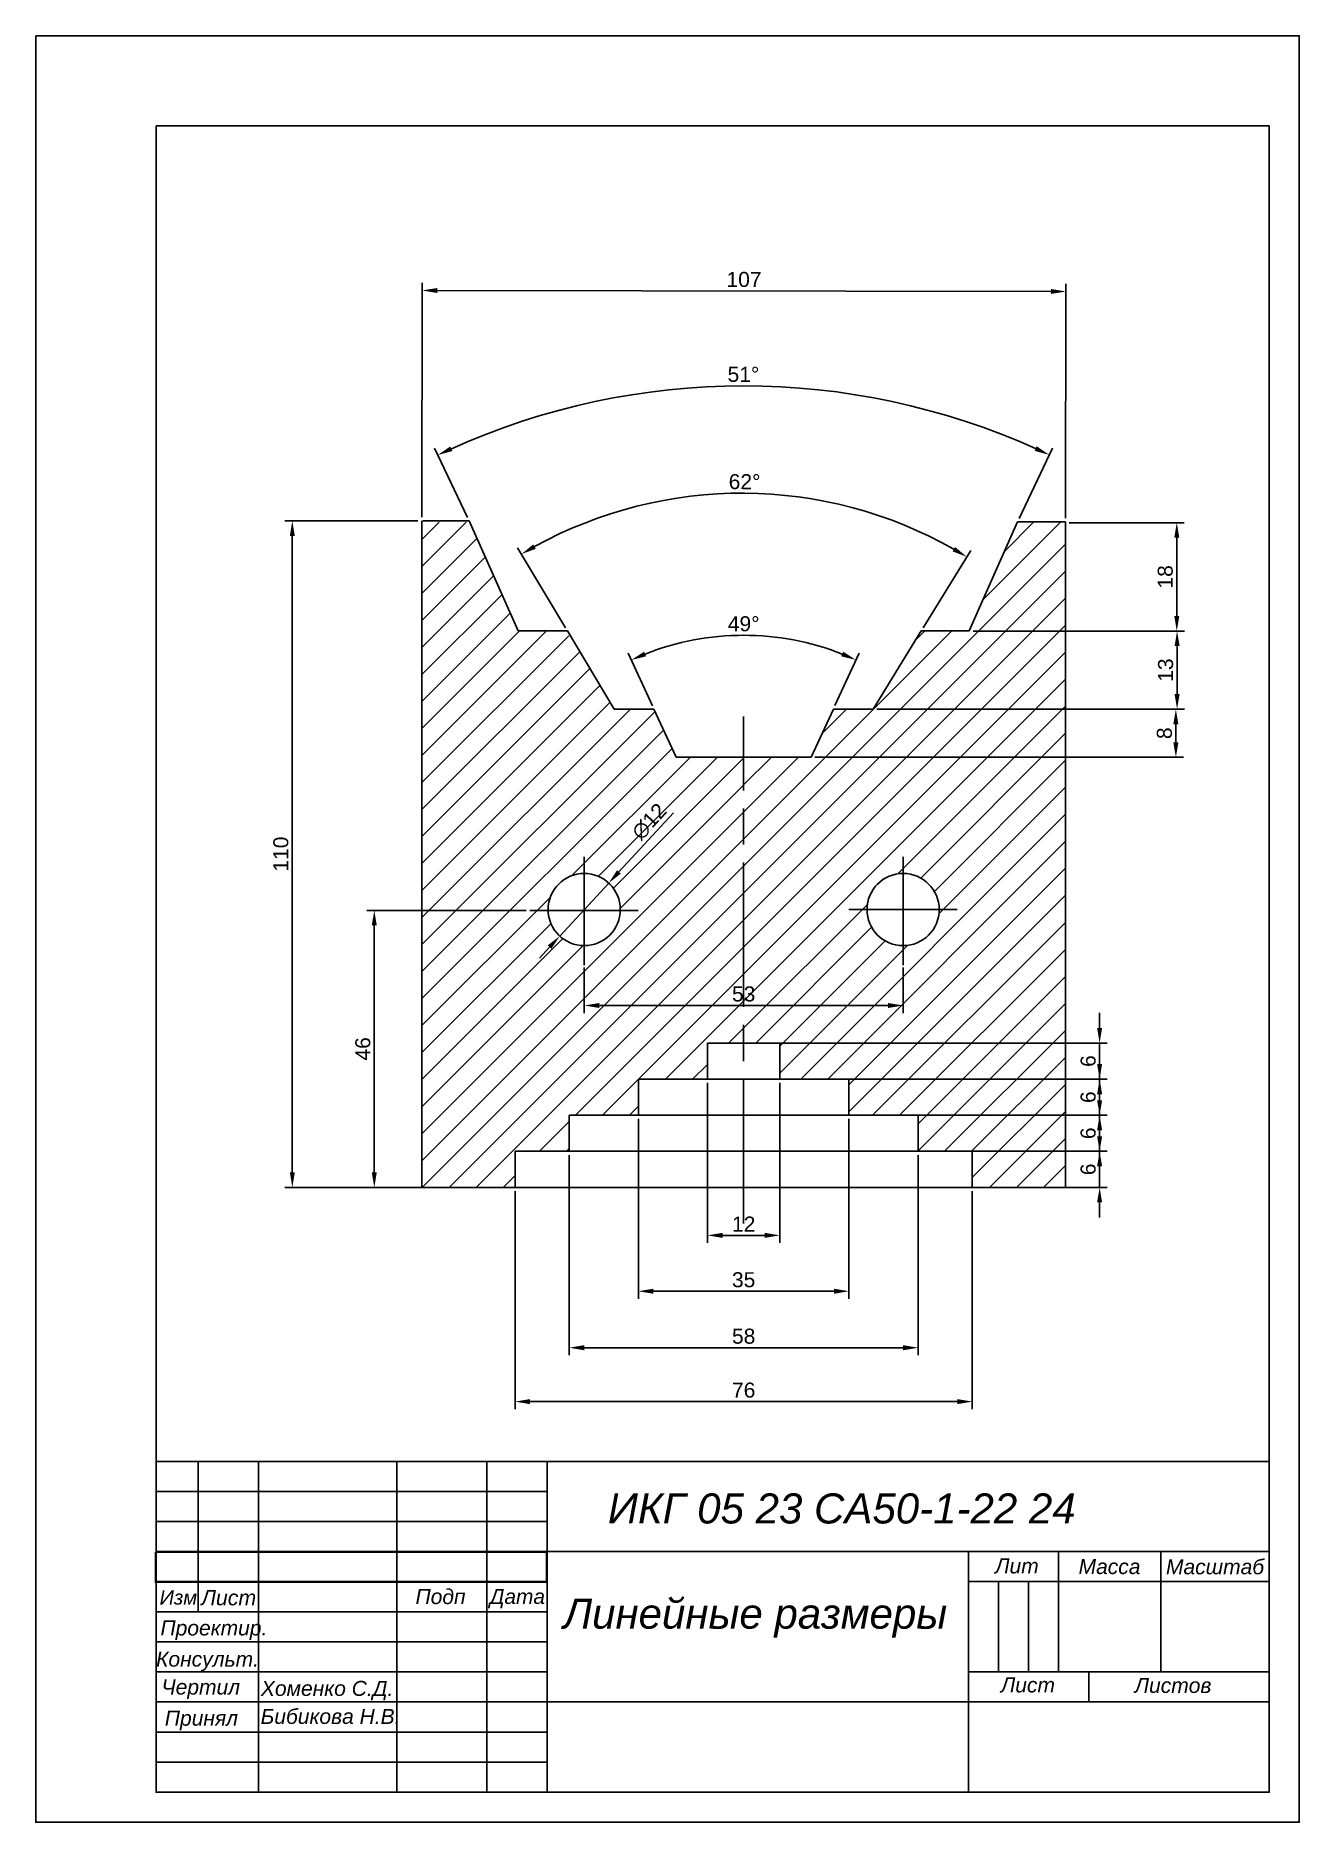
# Model space of a CAD drawing. Header units: millimetres. Extents: x 1479 to 1689, y 2565 to 2862.
import ezdxf

# ---------------------------------------------------------------- set-up
doc = ezdxf.new("R2010")
doc.units = ezdxf.units.MM
doc.linetypes.add('ACAD_ISO08W100', pattern=[36, 24, -3, 6, -3])
doc.styles.get("Standard").update_dxf_attribs({"font": 'arial.ttf'})
doc.dimstyles.new('ISO-25', dxfattribs={"dimtxt": 2.5, "dimasz": 2.5, "dimexe": 1.25, "dimexo": 0.625, "dimtad": 1, "dimtxsty": 'Standard', "dimcen": 2.5, "dimadec": 0, "dimazin": 0, "dimtfac": 1, "dimtmove": 0, "dimatfit": 3, "dimfxl": 1, "dimarcsym": 0})

# ---------------------------------------------------------------- blocks, each defined once
blk = doc.blocks.new('*D1')
at = {"color": 0, "lineweight": -2, "transparency": 16777216}
for p, q in [((1570.32, 2706.98), (1570.32, 2699.4)), ((1623.32, 2706.98), (1623.32, 2699.4)), ((1572.82, 2700.65), (1620.82, 2700.65))]:
    blk.add_line(p, q, dxfattribs=at)
at = {"color": 0, "transparency": 16777216}
for points in [[(1572.82, 2701.07), (1572.82, 2700.24), (1570.32, 2700.65)], [(1620.82, 2701.07), (1620.82, 2700.24), (1623.32, 2700.65)]]:
    blk.add_solid(points, dxfattribs=at)
at = {"layer": 'Defpoints', "color": 0, "transparency": 16777216}
for p in [(1570.32, 2707.6), (1623.32, 2707.6), (1623.32, 2700.65)]:
    blk.add_point(p, dxfattribs=at)
at = {"color": 0, "transparency": 16777216, "insert": (1596.82, 2702.56), "char_height": 2.5, "attachment_point": 5}
blk.add_mtext('53', dxfattribs=at)
blk = doc.blocks.new('*D2')
at = {"color": 0, "lineweight": -2, "transparency": 16777216}
for p, q in [((1634.94, 2762.91), (1670.1, 2762.91)), ((1668.85, 2760.41), (1668.85, 2752.41)), ((1634.94, 2749.91), (1670.1, 2749.91))]:
    blk.add_line(p, q, dxfattribs=at)
at = {"color": 0, "transparency": 16777216}
for points in [[(1668.44, 2760.41), (1669.27, 2760.41), (1668.85, 2762.91)], [(1668.44, 2752.41), (1669.27, 2752.41), (1668.85, 2749.91)]]:
    blk.add_solid(points, dxfattribs=at)
at = {"layer": 'Defpoints', "color": 0, "transparency": 16777216}
for p in [(1634.32, 2762.91), (1634.32, 2749.91), (1668.85, 2749.91)]:
    blk.add_point(p, dxfattribs=at)
at = {"color": 0, "transparency": 16777216, "insert": (1666.95, 2756.41), "char_height": 2.5, "attachment_point": 5, "rotation": 90}
blk.add_mtext('13', dxfattribs=at)
blk = doc.blocks.new('*D3')
at = {"color": 0, "lineweight": -2, "transparency": 16777216}
for p, q in [((1618.94, 2749.91), (1669.9, 2749.91)), ((1668.65, 2747.41), (1668.65, 2744.41)), ((1608.66, 2741.91), (1669.9, 2741.91))]:
    blk.add_line(p, q, dxfattribs=at)
at = {"color": 0, "transparency": 16777216}
for points in [[(1668.23, 2747.41), (1669.07, 2747.41), (1668.65, 2749.91)], [(1668.23, 2744.41), (1669.07, 2744.41), (1668.65, 2741.91)]]:
    blk.add_solid(points, dxfattribs=at)
at = {"layer": 'Defpoints', "color": 0, "transparency": 16777216}
for p in [(1618.32, 2749.91), (1608.03, 2741.91), (1668.65, 2741.91)]:
    blk.add_point(p, dxfattribs=at)
at = {"color": 0, "transparency": 16777216, "insert": (1666.75, 2745.91), "char_height": 2.5, "attachment_point": 5, "rotation": 90}
blk.add_mtext('8', dxfattribs=at)
blk = doc.blocks.new('*D4')
at = {"color": 0, "lineweight": -2, "transparency": 16777216}
for p, q in [((1655.98, 2696.91), (1655.98, 2699.41)), ((1591.44, 2694.41), (1657.23, 2694.41)), ((1655.98, 2694.41), (1655.98, 2688.41)), ((1591.44, 2688.41), (1657.23, 2688.41)), ((1655.98, 2685.91), (1655.98, 2683.41))]:
    blk.add_line(p, q, dxfattribs=at)
at = {"color": 0, "transparency": 16777216}
for points in [[(1655.56, 2696.91), (1656.39, 2696.91), (1655.98, 2694.41)], [(1655.56, 2685.91), (1656.39, 2685.91), (1655.98, 2688.41)]]:
    blk.add_solid(points, dxfattribs=at)
at = {"layer": 'Defpoints', "color": 0, "transparency": 16777216}
for p in [(1590.82, 2694.41), (1590.82, 2688.41), (1655.98, 2688.41)]:
    blk.add_point(p, dxfattribs=at)
at = {"color": 0, "transparency": 16777216, "insert": (1654.08, 2691.41), "char_height": 2.5, "attachment_point": 5, "rotation": 90}
blk.add_mtext('6', dxfattribs=at)
blk = doc.blocks.new('*D5')
at = {"color": 0, "lineweight": -2, "transparency": 16777216}
for p, q in [((1655.98, 2690.91), (1655.98, 2693.41)), ((1579.94, 2688.41), (1657.23, 2688.41)), ((1655.98, 2688.41), (1655.98, 2682.41)), ((1579.94, 2682.41), (1657.23, 2682.41)), ((1655.98, 2679.91), (1655.98, 2677.41))]:
    blk.add_line(p, q, dxfattribs=at)
at = {"color": 0, "transparency": 16777216}
for points in [[(1655.56, 2690.91), (1656.39, 2690.91), (1655.98, 2688.41)], [(1655.56, 2679.91), (1656.39, 2679.91), (1655.98, 2682.41)]]:
    blk.add_solid(points, dxfattribs=at)
at = {"layer": 'Defpoints', "color": 0, "transparency": 16777216}
for p in [(1579.32, 2688.41), (1579.32, 2682.41), (1655.98, 2682.41)]:
    blk.add_point(p, dxfattribs=at)
at = {"color": 0, "transparency": 16777216, "insert": (1654.08, 2685.41), "char_height": 2.5, "attachment_point": 5, "rotation": 90}
blk.add_mtext('6', dxfattribs=at)
blk = doc.blocks.new('*D6')
at = {"color": 0, "lineweight": -2, "transparency": 16777216}
for p, q in [((1655.98, 2684.91), (1655.98, 2687.41)), ((1568.44, 2682.41), (1657.23, 2682.41)), ((1655.98, 2682.41), (1655.98, 2676.41)), ((1568.44, 2676.41), (1657.23, 2676.41)), ((1655.98, 2673.91), (1655.98, 2671.41))]:
    blk.add_line(p, q, dxfattribs=at)
at = {"color": 0, "transparency": 16777216}
for points in [[(1655.56, 2684.91), (1656.39, 2684.91), (1655.98, 2682.41)], [(1655.56, 2673.91), (1656.39, 2673.91), (1655.98, 2676.41)]]:
    blk.add_solid(points, dxfattribs=at)
at = {"layer": 'Defpoints', "color": 0, "transparency": 16777216}
for p in [(1567.82, 2682.41), (1567.82, 2676.41), (1655.98, 2676.41)]:
    blk.add_point(p, dxfattribs=at)
at = {"color": 0, "transparency": 16777216, "insert": (1654.08, 2679.41), "char_height": 2.5, "attachment_point": 5, "rotation": 90}
blk.add_mtext('6', dxfattribs=at)
blk = doc.blocks.new('*D7')
at = {"color": 0, "lineweight": -2, "transparency": 16777216}
for p, q in [((1655.98, 2678.91), (1655.98, 2681.41)), ((1559.44, 2676.41), (1657.23, 2676.41)), ((1655.98, 2676.41), (1655.98, 2670.41)), ((1559.44, 2670.41), (1657.23, 2670.41)), ((1655.98, 2667.91), (1655.98, 2665.41))]:
    blk.add_line(p, q, dxfattribs=at)
at = {"color": 0, "transparency": 16777216}
for points in [[(1655.56, 2678.91), (1656.39, 2678.91), (1655.98, 2676.41)], [(1655.56, 2667.91), (1656.39, 2667.91), (1655.98, 2670.41)]]:
    blk.add_solid(points, dxfattribs=at)
at = {"layer": 'Defpoints', "color": 0, "transparency": 16777216}
for p in [(1558.82, 2676.41), (1558.82, 2670.41), (1655.98, 2670.41)]:
    blk.add_point(p, dxfattribs=at)
at = {"color": 0, "transparency": 16777216, "insert": (1654.08, 2673.41), "char_height": 2.5, "attachment_point": 5, "rotation": 90}
blk.add_mtext('6', dxfattribs=at)
blk = doc.blocks.new('*D8')
at = {"color": 0, "lineweight": -2, "transparency": 16777216}
for p, q in [((1550.91, 2781.8), (1545.43, 2793.29)), ((1642.58, 2781.63), (1648.15, 2793.32))]:
    blk.add_line(p, q, dxfattribs=at)
blk.add_arc((1596.82, 2685.48), 118.18, 65.7574, 114.2739, dxfattribs=at)
at = {"color": 0, "transparency": 16777216}
for points in [[(1548.41, 2792.83), (1548.06, 2793.59), (1545.97, 2792.16)], [(1645.52, 2793.62), (1645.17, 2792.86), (1647.61, 2792.19)]]:
    blk.add_solid(points, dxfattribs=at)
at = {"layer": 'Defpoints', "color": 0, "transparency": 16777216}
for p in [(1614.23, 2802.37), (1551.17, 2781.23), (1642.31, 2781.06), (1596.82, 2685.48)]:
    blk.add_point(p, dxfattribs=at)
at = {"color": 0, "transparency": 16777216, "insert": (1596.78, 2805.56), "char_height": 2.5, "attachment_point": 5, "rotation": 0.0156}
blk.add_mtext('51°', dxfattribs=at)
blk = doc.blocks.new('*D9')
at = {"color": 0, "lineweight": -2, "transparency": 16777216}
for p, q in [((1542.69, 2781.23), (1520.55, 2781.23)), ((1521.8, 2778.73), (1521.8, 2672.91)), ((1542.69, 2670.41), (1520.55, 2670.41))]:
    blk.add_line(p, q, dxfattribs=at)
at = {"color": 0, "transparency": 16777216}
for points in [[(1521.39, 2778.73), (1522.22, 2778.73), (1521.8, 2781.23)], [(1521.39, 2672.91), (1522.22, 2672.91), (1521.8, 2670.41)]]:
    blk.add_solid(points, dxfattribs=at)
at = {"layer": 'Defpoints', "color": 0, "transparency": 16777216}
for p in [(1543.32, 2781.23), (1521.8, 2670.41), (1543.32, 2670.41)]:
    blk.add_point(p, dxfattribs=at)
at = {"color": 0, "transparency": 16777216, "insert": (1519.9, 2725.82), "char_height": 2.5, "width": 14.0024, "attachment_point": 5, "rotation": 90}
blk.add_mtext('110', dxfattribs=at)
blk = doc.blocks.new('*D12')
at = {"color": 0, "lineweight": -2, "transparency": 16777216}
for p, q in [((1567.82, 2675.79), (1567.82, 2642.51)), ((1625.82, 2675.79), (1625.82, 2642.51)), ((1570.32, 2643.76), (1623.32, 2643.76))]:
    blk.add_line(p, q, dxfattribs=at)
at = {"color": 0, "transparency": 16777216}
for points in [[(1570.32, 2644.18), (1570.32, 2643.34), (1567.82, 2643.76)], [(1623.32, 2644.18), (1623.32, 2643.34), (1625.82, 2643.76)]]:
    blk.add_solid(points, dxfattribs=at)
at = {"layer": 'Defpoints', "color": 0, "transparency": 16777216}
for p in [(1567.82, 2676.41), (1625.82, 2676.41), (1625.82, 2643.76)]:
    blk.add_point(p, dxfattribs=at)
at = {"color": 0, "transparency": 16777216, "insert": (1596.82, 2645.66), "char_height": 2.5, "attachment_point": 5}
blk.add_mtext('58', dxfattribs=at)
blk = doc.blocks.new('*D13')
at = {"color": 0, "lineweight": -2, "transparency": 16777216}
for p, q in [((1558.82, 2669.79), (1558.82, 2633.55)), ((1634.82, 2669.79), (1634.82, 2633.55)), ((1561.32, 2634.8), (1632.32, 2634.8))]:
    blk.add_line(p, q, dxfattribs=at)
at = {"color": 0, "transparency": 16777216}
for points in [[(1561.32, 2635.22), (1561.32, 2634.38), (1558.82, 2634.8)], [(1632.32, 2635.22), (1632.32, 2634.38), (1634.82, 2634.8)]]:
    blk.add_solid(points, dxfattribs=at)
at = {"layer": 'Defpoints', "color": 0, "transparency": 16777216}
for p in [(1558.82, 2670.41), (1634.82, 2670.41), (1634.82, 2634.8)]:
    blk.add_point(p, dxfattribs=at)
at = {"color": 0, "transparency": 16777216, "insert": (1596.82, 2636.7), "char_height": 2.5, "attachment_point": 5}
blk.add_mtext('76', dxfattribs=at)
blk = doc.blocks.new('*D14')
at = {"color": 0, "lineweight": -2, "transparency": 16777216}
for p, q in [((1650.94, 2780.91), (1670.05, 2780.91)), ((1668.8, 2765.41), (1668.8, 2778.41)), ((1650.94, 2762.91), (1670.05, 2762.91))]:
    blk.add_line(p, q, dxfattribs=at)
at = {"color": 0, "transparency": 16777216}
for points in [[(1668.38, 2778.41), (1669.22, 2778.41), (1668.8, 2780.91)], [(1668.38, 2765.41), (1669.22, 2765.41), (1668.8, 2762.91)]]:
    blk.add_solid(points, dxfattribs=at)
at = {"layer": 'Defpoints', "color": 0, "transparency": 16777216}
for p in [(1650.32, 2780.91), (1668.8, 2780.91), (1650.32, 2762.91)]:
    blk.add_point(p, dxfattribs=at)
at = {"color": 0, "transparency": 16777216, "insert": (1666.9, 2771.91), "char_height": 2.5, "attachment_point": 5, "rotation": 90}
blk.add_mtext('18', dxfattribs=at)
blk = doc.blocks.new('*D17')
at = {"color": 0, "lineweight": -2, "transparency": 16777216}
for p, q in [((1560.68, 2716.47), (1534.18, 2716.47)), ((1535.43, 2713.97), (1535.43, 2672.91)), ((1560.69, 2670.41), (1534.18, 2670.41))]:
    blk.add_line(p, q, dxfattribs=at)
at = {"color": 0, "transparency": 16777216}
for points in [[(1535.01, 2713.97), (1535.84, 2713.97), (1535.43, 2716.47)], [(1535.01, 2672.91), (1535.84, 2672.91), (1535.43, 2670.41)]]:
    blk.add_solid(points, dxfattribs=at)
at = {"layer": 'Defpoints', "color": 0, "transparency": 16777216}
for p in [(1561.31, 2716.47), (1535.43, 2670.41), (1561.32, 2670.41)]:
    blk.add_point(p, dxfattribs=at)
at = {"color": 0, "transparency": 16777216, "insert": (1533.53, 2693.44), "char_height": 2.5, "attachment_point": 5, "rotation": 90}
blk.add_mtext('46', dxfattribs=at)
blk = doc.blocks.new('*D21')
at = {"color": 0, "lineweight": -2, "transparency": 16777216}
for p, q in [((1567.2, 2763.46), (1559.24, 2776.76)), ((1626.64, 2763.44), (1634.56, 2776.3))]:
    blk.add_line(p, q, dxfattribs=at)
blk.add_arc((1596.52, 2714.5), 71.32, 60.4009, 118.9035, dxfattribs=at)
at = {"color": 0, "transparency": 16777216}
for points in [[(1562.26, 2776.57), (1561.84, 2777.3), (1559.88, 2775.69)], [(1631.96, 2776.87), (1631.54, 2776.15), (1633.9, 2775.24)]]:
    blk.add_solid(points, dxfattribs=at)
at = {"layer": 'Defpoints', "color": 0, "transparency": 16777216}
for p in [(1609.85, 2784.56), (1567.53, 2762.92), (1626.32, 2762.91), (1575.32, 2749.91), (1618.32, 2749.91)]:
    blk.add_point(p, dxfattribs=at)
at = {"color": 0, "transparency": 16777216, "insert": (1596.97, 2787.72), "char_height": 2.5, "attachment_point": 5, "rotation": 359.6522}
blk.add_mtext('62°', dxfattribs=at)
blk = doc.blocks.new('*D22')
at = {"color": 0, "lineweight": -2, "transparency": 16777216}
for p, q in [((1581.65, 2750.48), (1577.62, 2759.24)), ((1611.99, 2750.5), (1616.02, 2759.24))]:
    blk.add_line(p, q, dxfattribs=at)
blk.add_arc((1596.82, 2717.57), 44.63, 68.4717, 111.5283, dxfattribs=at)
at = {"color": 0, "transparency": 16777216}
for points in [[(1580.6, 2758.7), (1580.28, 2759.47), (1578.14, 2758.1)], [(1613.36, 2759.47), (1613.03, 2758.7), (1615.49, 2758.1)]]:
    blk.add_solid(points, dxfattribs=at)
at = {"layer": 'Defpoints', "color": 0, "transparency": 16777216}
for p in [(1603.22, 2761.73), (1581.91, 2749.92), (1611.73, 2749.93), (1585.6, 2741.91), (1608.03, 2741.91)]:
    blk.add_point(p, dxfattribs=at)
at = {"color": 0, "transparency": 16777216, "insert": (1596.82, 2764.1), "char_height": 2.5, "attachment_point": 5}
blk.add_mtext('49°', dxfattribs=at)
blk = doc.blocks.new('*D23')
at = {"color": 0, "lineweight": -2, "transparency": 16777216}
for p, q in [((1585.13, 2732.66), (1576.08, 2722.85)), ((1566.25, 2712.19), (1574.39, 2721.01)), ((1564.55, 2710.35), (1562.86, 2708.52))]:
    blk.add_line(p, q, dxfattribs=at)
at = {"color": 0, "transparency": 16777216}
for points in [[(1575.77, 2723.13), (1576.39, 2722.57), (1574.39, 2721.01)], [(1564.25, 2710.64), (1564.86, 2710.07), (1566.25, 2712.19)]]:
    blk.add_solid(points, dxfattribs=at)
at = {"layer": 'Defpoints', "color": 0, "transparency": 16777216}
for p in [(1574.39, 2721.01), (1566.25, 2712.19)]:
    blk.add_point(p, dxfattribs=at)
at = {"color": 0, "transparency": 16777216, "insert": (1581.13, 2731.23), "char_height": 2.5, "attachment_point": 5, "rotation": 47.3074}
blk.add_mtext('∅12', dxfattribs=at)
blk = doc.blocks.new('*D24')
at = {"color": 0, "lineweight": -2, "transparency": 16777216}
for p, q in [((1590.82, 2687.79), (1590.82, 2661.19)), ((1602.82, 2687.79), (1602.82, 2661.19)), ((1593.32, 2662.44), (1600.32, 2662.44))]:
    blk.add_line(p, q, dxfattribs=at)
at = {"color": 0, "transparency": 16777216}
for points in [[(1593.32, 2662.86), (1593.32, 2662.02), (1590.82, 2662.44)], [(1600.32, 2662.86), (1600.32, 2662.02), (1602.82, 2662.44)]]:
    blk.add_solid(points, dxfattribs=at)
at = {"layer": 'Defpoints', "color": 0, "transparency": 16777216}
for p in [(1590.82, 2688.41), (1602.82, 2688.41), (1602.82, 2662.44)]:
    blk.add_point(p, dxfattribs=at)
at = {"color": 0, "transparency": 16777216, "insert": (1596.82, 2664.32), "char_height": 2.5, "attachment_point": 5}
blk.add_mtext('12', dxfattribs=at)
blk = doc.blocks.new('*D25')
at = {"color": 0, "lineweight": -2, "transparency": 16777216}
for p, q in [((1579.32, 2681.79), (1579.32, 2651.9)), ((1614.32, 2681.79), (1614.32, 2651.9)), ((1581.82, 2653.15), (1611.82, 2653.15))]:
    blk.add_line(p, q, dxfattribs=at)
at = {"color": 0, "transparency": 16777216}
for points in [[(1581.82, 2653.57), (1581.82, 2652.73), (1579.32, 2653.15)], [(1611.82, 2653.57), (1611.82, 2652.73), (1614.32, 2653.15)]]:
    blk.add_solid(points, dxfattribs=at)
at = {"layer": 'Defpoints', "color": 0, "transparency": 16777216}
for p in [(1579.32, 2682.41), (1614.32, 2682.41), (1614.32, 2653.15)]:
    blk.add_point(p, dxfattribs=at)
at = {"color": 0, "transparency": 16777216, "insert": (1596.82, 2655.05), "char_height": 2.5, "attachment_point": 5}
blk.add_mtext('35', dxfattribs=at)
blk = doc.blocks.new('*D26')
at = {"color": 0, "lineweight": -2, "transparency": 16777216}
for p, q in [((1543.32, 2781.86), (1543.38, 2820.77)), ((1545.88, 2819.52), (1647.88, 2819.35)), ((1650.32, 2781.69), (1650.38, 2820.6))]:
    blk.add_line(p, q, dxfattribs=at)
at = {"color": 0, "transparency": 16777216}
for points in [[(1545.88, 2819.93), (1545.88, 2819.1), (1543.38, 2819.52)], [(1647.88, 2819.77), (1647.88, 2818.94), (1650.38, 2819.35)]]:
    blk.add_solid(points, dxfattribs=at)
at = {"layer": 'Defpoints', "color": 0, "transparency": 16777216}
for p in [(1650.38, 2819.35), (1543.32, 2781.23), (1650.32, 2781.06)]:
    blk.add_point(p, dxfattribs=at)
at = {"color": 0, "transparency": 16777216, "insert": (1596.88, 2821.34), "char_height": 2.5, "attachment_point": 5, "rotation": 359.9085}
blk.add_mtext('107', dxfattribs=at)

msp = doc.modelspace()

# ---------------------------------------------------------------- hatches: boundary and pattern name
h = msp.add_hatch()
h.set_pattern_fill('ANSI31', color=256)
h.paths.add_polyline_path([(1543.286, 2781.014), (1551.289, 2781.014), (1559.286, 2762.864), (1567.286, 2762.864), (1575.286, 2749.864), (1581.874, 2749.883), (1585.569, 2741.864), (1596.786, 2741.864), (1596.786, 2694.364), (1590.786, 2694.364), (1590.786, 2688.364), (1579.286, 2688.364), (1579.286, 2682.364), (1567.786, 2682.364), (1567.786, 2676.364), (1558.786, 2676.364), (1558.786, 2670.364), (1543.286, 2670.364)])
h.paths.add_polyline_path([(1564.286, 2716.553, 1), (1576.286, 2716.553, 1)], flags=16)
h.paths.add_polyline_path([(1599.347, 2699.91), (1594.212, 2699.91), (1594.212, 2705.062), (1599.347, 2705.062)], flags=9)
h = msp.add_hatch()
h.set_pattern_fill('ANSI31', color=256)
h.paths.add_polyline_path([(1650.317, 2781.062), (1642.314, 2781.062), (1634.317, 2762.912), (1626.317, 2762.912), (1618.317, 2749.912), (1611.729, 2749.931), (1608.034, 2741.912), (1596.817, 2741.912), (1596.817, 2694.412), (1602.817, 2694.412), (1602.817, 2688.412), (1614.317, 2688.412), (1614.317, 2682.412), (1625.817, 2682.412), (1625.817, 2676.412), (1634.817, 2676.412), (1634.817, 2670.412), (1650.317, 2670.412)])
h.paths.add_polyline_path([(1629.317, 2716.601, -1), (1617.317, 2716.601, -1)], flags=16)
h.paths.add_polyline_path([(1594.257, 2699.958), (1599.391, 2699.958), (1599.391, 2705.11), (1594.257, 2705.11)], flags=9)

# ---------------------------------------------------------------- linework, layer by layer
at = {"lineweight": 30}
for p, q in [((1543.317, 2670.412), (1543.317, 2781.233)), ((1543.505, 2781.233), (1551.174, 2781.233)), ((1559.317, 2762.912), (1551.174, 2781.233)), ((1634.317, 2762.912), (1642.314, 2781.062)), ((1650.317, 2781.062), (1642.314, 2781.062)), ((1650.317, 2670.412), (1650.317, 2781.062)), ((1559.317, 2762.912), (1567.526, 2762.924)), ((1575.317, 2749.912), (1567.526, 2762.924)), ((1626.317, 2762.912), (1618.317, 2749.912)), ((1634.317, 2762.912), (1626.317, 2762.912)), ((1575.317, 2749.912), (1581.912, 2749.917)), ((1585.6, 2741.912), (1581.912, 2749.917)), ((1611.729, 2749.931), (1608.034, 2741.912)), ((1618.317, 2749.912), (1611.729, 2749.931)), ((1608.034, 2741.912), (1585.6, 2741.912)), ((1602.817, 2694.412), (1590.817, 2694.412)), ((1590.817, 2694.412), (1590.817, 2688.412)), ((1602.817, 2694.412), (1602.817, 2688.412)), ((1579.317, 2688.412), (1590.817, 2688.412)), ((1579.317, 2688.412), (1579.317, 2682.412)), ((1614.317, 2688.412), (1602.817, 2688.412)), ((1614.317, 2688.412), (1614.317, 2682.412)), ((1567.817, 2682.412), (1579.317, 2682.412)), ((1567.817, 2682.412), (1567.817, 2676.412)), ((1625.817, 2682.412), (1614.317, 2682.412)), ((1625.817, 2682.412), (1625.817, 2676.412)), ((1558.817, 2670.412), (1558.817, 2676.412)), ((1558.817, 2676.412), (1567.817, 2676.412)), ((1634.817, 2676.412), (1625.817, 2676.412)), ((1634.817, 2670.412), (1634.817, 2676.412)), ((1543.317, 2670.412), (1558.817, 2670.412)), ((1650.317, 2670.412), (1634.817, 2670.412)), ((1634.158, 2584.87), (1634.158, 2569.87))]:
    msp.add_line(p, q, dxfattribs=at)
at = {"linetype": 'ACAD_ISO08W100'}
msp.add_line((1596.817, 2664.412), (1596.817, 2748.713), dxfattribs=at)
for p, q in [((1570.317, 2725.36), (1570.317, 2707.36)), ((1623.317, 2725.36), (1623.317, 2707.36)), ((1561.305, 2716.469), (1579.305, 2716.469)), ((1614.317, 2716.601), (1632.317, 2716.601)), ((1543.317, 2670.412), (1558.817, 2670.412))]:
    msp.add_line(p, q)
for points in [[(1479.158, 2861.87), (1689.158, 2861.87), (1689.158, 2564.87), (1479.158, 2564.87)], [(1499.158, 2569.87), (1516.158, 2569.87), (1516.158, 2624.87), (1499.158, 2624.87)], [(1499.158, 2624.87), (1564.158, 2624.87), (1564.158, 2619.87), (1499.158, 2619.87)], [(1634.158, 2624.87), (1634.158, 2624.87), (1634.158, 2624.87), (1634.158, 2624.87)], [(1499.158, 2619.87), (1564.158, 2619.87), (1564.158, 2614.87), (1499.158, 2614.87)], [(1499.158, 2614.87), (1564.158, 2614.87), (1564.158, 2609.87), (1499.158, 2609.87)], [(1499.053, 2609.765), (1564.053, 2609.765), (1564.053, 2604.765), (1499.053, 2604.765)], [(1634.158, 2609.87), (1649.158, 2609.87), (1649.158, 2589.87), (1634.158, 2589.87)], [(1634.158, 2604.87), (1639.158, 2604.87), (1639.158, 2589.87), (1634.158, 2589.87)], [(1639.158, 2604.87), (1644.158, 2604.87), (1644.158, 2589.87), (1639.158, 2589.87)], [(1499.158, 2599.87), (1564.158, 2599.87), (1564.158, 2594.87), (1499.158, 2594.87)], [(1499.158, 2594.87), (1564.158, 2594.87), (1564.158, 2589.87), (1499.158, 2589.87)], [(1499.158, 2589.87), (1564.158, 2589.87), (1564.158, 2584.87), (1499.158, 2584.87)], [(1499.158, 2584.87), (1564.158, 2584.87), (1564.158, 2579.87), (1499.158, 2579.87)], [(1499.158, 2579.87), (1564.158, 2579.87), (1564.158, 2574.87), (1499.158, 2574.87)]]:
    msp.add_lwpolyline(points, close=True)
at = {"lineweight": 30}
for points in [[(1499.158, 2846.87), (1684.158, 2846.87), (1684.158, 2569.87), (1499.158, 2569.87)], [(1499.158, 2624.87), (1684.158, 2624.87), (1684.158, 2569.87), (1499.158, 2569.87)], [(1499.158, 2624.87), (1506.158, 2624.87), (1506.158, 2599.87), (1499.158, 2599.87)], [(1516.158, 2624.87), (1539.158, 2624.87), (1539.158, 2569.87), (1516.158, 2569.87)], [(1554.158, 2624.87), (1554.158, 2569.87), (1539.158, 2569.87), (1539.158, 2624.87)], [(1554.158, 2624.87), (1564.158, 2624.87), (1564.158, 2569.87), (1554.158, 2569.87)], [(1564.158, 2609.87), (1634.158, 2609.87), (1634.158, 2584.87), (1564.158, 2584.87)], [(1634.158, 2584.87), (1684.158, 2584.87), (1684.158, 2609.87), (1634.158, 2609.87)], [(1634.158, 2609.87), (1684.158, 2609.87), (1684.158, 2604.87), (1634.158, 2604.87)], [(1649.158, 2609.87), (1666.158, 2609.87), (1666.158, 2589.87), (1649.158, 2589.87)], [(1666.158, 2609.87), (1684.158, 2609.87), (1684.158, 2589.87), (1666.158, 2589.87)], [(1499.158, 2604.87), (1564.158, 2604.87), (1564.158, 2599.87), (1499.158, 2599.87)], [(1634.158, 2589.87), (1654.158, 2589.87), (1654.158, 2584.87), (1634.158, 2584.87)]]:
    msp.add_lwpolyline(points, close=True, dxfattribs=at)
for centre in [(1570.317, 2716.601), (1623.317, 2716.601)]:
    msp.add_circle(centre, 6, dxfattribs=at)

# ---------------------------------------------------------------- texts
at = {"char_height": 5, "attachment_point": 1}
for s, width, heights, insert in [('{\\fArial|b0|i1|c204|p34;ИКГ 05 23 СА50-1-22 24}', 84.46062, [0], (1574.247, 2619.541)), ('{\\fArial|b0|i1|c204|p34;Линейные размеры}', 65.53834, [17.972], (1566.842, 2602.056))]:
    msp.add_mtext_dynamic_manual_height_columns(s, width=width, gutter_width=12.5, heights=heights, dxfattribs=dict(at, insert=insert))
at = {"ltscale": 14, "attachment_point": 1}
for s, width, gutter_width, insert, char_height in [('{\\fArial|b0|i1|c204|p34;Лит}', 13.19539, 0.604, (1638.609, 2608.732), 2.5), ('{\\fArial|b0|i1|c204|p34;Масса}', 13.19539, 0.604, (1652.48, 2608.626), 2.5), ('{\\fArial|b0|i1|c204|p34;Масштаб}', 13.19539, 0.604, (1667.008, 2608.593), 2.5), ('{\\fArial|b0|i1|c204|p34;Изм}', 12.63202, 0.578, (1499.739, 2603.444), 2.39326), ('{\\fArial|b0|i1|c204|p34;Лист}', 13.376, 0.612, (1506.68, 2603.474), 2.53422), ('{\\fArial|b0|i1|c204|p34;Подп}', 13.19539, 0.604, (1542.273, 2603.639), 2.5), ('{\\fArial|b0|i1|c204|p34;Дата}', 13.08314, 0.599, (1554.621, 2603.638), 2.47873), ('{\\fArial|b0|i1|c204|p34;Лист}', 13.19539, 0.604, (1639.562, 2588.947), 2.5), ('{\\fArial|b0|i1|c204|p34;Листов}', 13.19539, 0.604, (1661.799, 2588.875), 2.5)]:
    msp.add_mtext_dynamic_manual_height_columns(s, width=width, gutter_width=gutter_width, heights=[0], dxfattribs=dict(at, insert=insert, char_height=char_height))
at = {"char_height": 2.5, "attachment_point": 1}
for s, insert, width in [('{\\fArial|b0|i1|c204|p34;Проектир.}', (1499.882, 2598.426), 16.81912), ('{\\fArial|b0|i1|c204|p34;Консульт.}', (1499.158, 2593.245), 16.81912), ('{\\fArial|b0|i1|c204|p34;Чертил}', (1500.063, 2588.606), 16.81912), ('{\\fArial|b0|i1|c204|p34;Хоменко С.Д.}', (1516.582, 2588.379), 28.04273), ('{\\fArial|b0|i1|c204|p34;Принял}', (1500.605, 2583.426), 16.39998), ('{\\fArial|b0|i1|c204|p34;Бибикова Н.В.}', (1516.537, 2583.722), 27.78837)]:
    msp.add_mtext(s, dxfattribs=dict(at, insert=insert, width=width))

# ---------------------------------------------------------------- dimensions: what is measured, and where the dimension line sits
dim = msp.add_aligned_dim(p1=(1543.317, 2781.233), p2=(1650.317, 2781.062), distance=38.288, dimstyle='ISO-25')
dim.commit()
dim.dimension.update_dxf_attribs({"geometry": '*D26', "text_midpoint": (1596.881, 2821.337)})
dim = msp.add_angular_dim_3p(base=(1614.233, 2802.371), center=(1596.817, 2685.48), p1=(1642.314, 2781.062), p2=(1551.174, 2781.233), dimstyle='ISO-25')
dim.commit()
dim.dimension.update_dxf_attribs({"geometry": '*D8', "text_midpoint": (1596.784, 2805.563)})
dim = msp.add_angular_dim_2l(base=(1609.848, 2784.563), line1=((1626.317, 2762.912), (1618.317, 2749.912)), line2=((1575.317, 2749.912), (1567.526, 2762.924)), text='62°', dimstyle='ISO-25')
dim.commit()
dim.dimension.update_dxf_attribs({"geometry": '*D21', "text_midpoint": (1596.967, 2787.719)})
for base, p1, p2, text, picture, middle in [((1521.803, 2670.412), (1543.317, 2781.233), (1543.317, 2670.412), '110', '*D9', (1519.901, 2725.822)), ((1535.427, 2670.412), (1561.305, 2716.469), (1561.317, 2670.412), '46', '*D17', (1533.525, 2693.44))]:
    dim = msp.add_linear_dim(base=base, p1=p1, p2=p2, angle=90, text=text, dimstyle='ISO-25')
    dim.commit()
    dim.dimension.update_dxf_attribs({"geometry": picture, "text_midpoint": middle})
for base, p1, p2, picture, middle in [((1668.798, 2780.912), (1650.317, 2762.912), (1650.317, 2780.912), '*D14', (1666.897, 2771.912)), ((1668.854, 2749.912), (1634.317, 2762.912), (1634.317, 2749.912), '*D2', (1666.952, 2756.412)), ((1668.65, 2741.912), (1618.317, 2749.912), (1608.034, 2741.912), '*D3', (1666.749, 2745.912)), ((1655.977, 2688.412), (1590.817, 2694.412), (1590.817, 2688.412), '*D4', (1654.075, 2691.412)), ((1655.977, 2682.412), (1579.317, 2688.412), (1579.317, 2682.412), '*D5', (1654.075, 2685.412)), ((1655.977, 2676.412), (1567.817, 2682.412), (1567.817, 2676.412), '*D6', (1654.075, 2679.412)), ((1655.977, 2670.412), (1558.817, 2676.412), (1558.817, 2670.412), '*D7', (1654.075, 2673.412))]:
    dim = msp.add_linear_dim(base=base, p1=p1, p2=p2, angle=90, dimstyle='ISO-25')
    dim.commit()
    dim.dimension.update_dxf_attribs({"geometry": picture, "text_midpoint": middle})
dim = msp.add_angular_dim_2l(base=(1603.218, 2761.734), line1=((1611.729, 2749.931), (1608.034, 2741.912)), line2=((1585.6, 2741.912), (1581.912, 2749.917)), dimstyle='ISO-25')
dim.commit()
dim.dimension.update_dxf_attribs({"geometry": '*D22', "text_midpoint": (1596.817, 2764.097)})
dim = msp.add_diameter_dim_2p(p1=(1566.249, 2712.191), p2=(1574.385, 2721.011), dimstyle='ISO-25')
dim.commit()
dim.dimension.update_dxf_attribs({"geometry": '*D23', "text_midpoint": (1582.581, 2729.894), "dimtype": 163})
for base, p1, p2, picture, middle in [((1623.317, 2700.654), (1570.317, 2707.601), (1623.317, 2707.601), '*D1', (1596.817, 2702.556)), ((1602.817, 2662.44), (1590.817, 2688.412), (1602.817, 2688.412), '*D24', (1596.817, 2664.32)), ((1614.317, 2653.15), (1579.317, 2682.412), (1614.317, 2682.412), '*D25', (1596.817, 2655.052)), ((1625.817, 2643.76), (1567.817, 2676.412), (1625.817, 2676.412), '*D12', (1596.817, 2645.661)), ((1634.817, 2634.802), (1558.817, 2670.412), (1634.817, 2670.412), '*D13', (1596.817, 2636.703))]:
    dim = msp.add_linear_dim(base=base, p1=p1, p2=p2, dimstyle='ISO-25')
    dim.commit()
    dim.dimension.update_dxf_attribs({"geometry": picture, "text_midpoint": middle})

doc.saveas('drawing.dxf')
